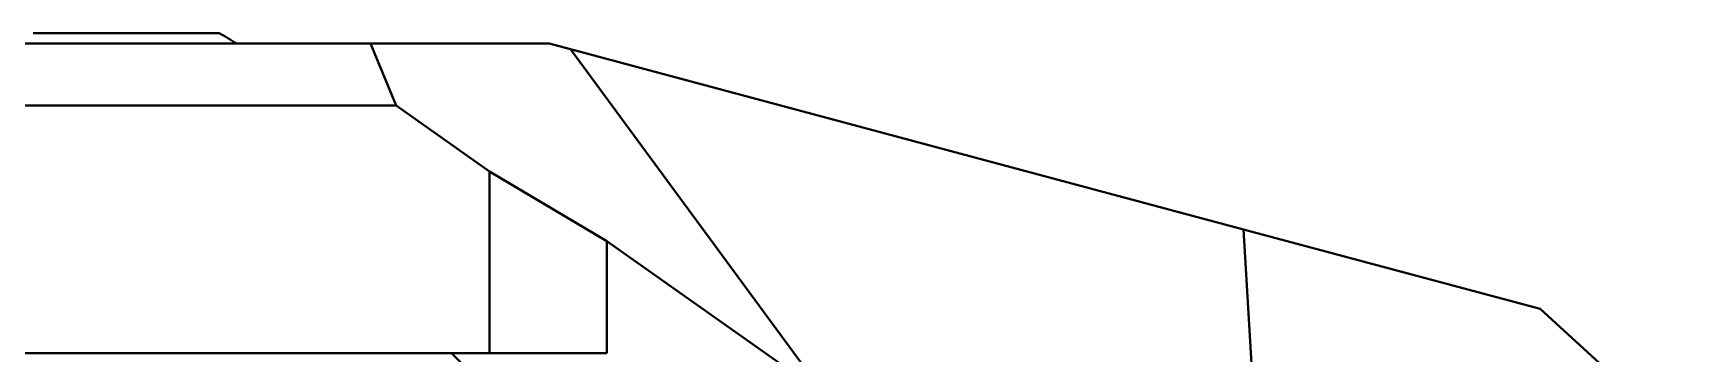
# Model space of a CAD drawing. Header units: millimetres. Extents: x 15 to 415, y 5 to 292.
# Drawn here: x 337.44 to 350.86, y 226.62 to 229.2 of the extents above; entities that cross this region are included whole.
import ezdxf

# ---------------------------------------------------------------- set-up
doc = ezdxf.new("R2010")
doc.units = ezdxf.units.MM
doc.layers.add('Geometries', color=7, linetype='Continuous')

msp = doc.modelspace()

# ---------------------------------------------------------------- linework, layer by layer
at = {"layer": 'Geometries', "linetype": 'Continuous', "lineweight": 40}
for p, q in [((337.3049, 229.1207), (339.0798, 229.1207)), ((337.4424, 229.2037), (338.9424, 229.2037)), ((339.7662, 229.1207), (339.0798, 229.1207)), ((340.1611, 229.1207), (339.7662, 229.1207)), ((340.1611, 229.1207), (340.3682, 228.6207)), ((340.1611, 229.1207), (341.6015, 229.1207)), ((341.6015, 229.1207), (341.7751, 229.0741)), ((341.7751, 229.0741), (343.828, 226.2803)), ((341.7751, 229.0741), (347.2021, 227.62)), ((340.3682, 228.6207), (333.2647, 228.6207)), ((341.1218, 228.0878), (340.3682, 228.6207)), ((342.0689, 227.5242), (341.1218, 228.0878)), ((341.1218, 226.6207), (341.1218, 228.0878)), ((342.0689, 227.5242), (343.828, 226.2803)), ((342.0689, 227.5242), (342.0689, 226.6207)), ((347.2021, 227.62), (349.5944, 226.979)), ((347.33, 225.4865), (347.2021, 227.62)), ((349.5944, 226.979), (350.8647, 225.8149)), ((336.6623, 226.6207), (337.4424, 226.6207)), ((337.4424, 226.6207), (338.9424, 226.6207)), ((337.4424, 226.6207), (337.4424, 226.6155)), ((338.9424, 226.6207), (340.8147, 226.6207)), ((338.9424, 226.6207), (338.9424, 226.6155)), ((340.8147, 226.6207), (341.1218, 226.6207)), ((340.8147, 226.6207), (340.9147, 226.5207)), ((340.8147, 226.6207), (340.827, 226.6083)), ((341.1218, 226.6207), (342.0689, 226.6207))]:
    msp.add_line(p, q, dxfattribs=at)
msp.add_arc((338.1924, 227.8063), 1.586, 55.97287, 61.77733, dxfattribs=at)

doc.saveas('drawing.dxf')
